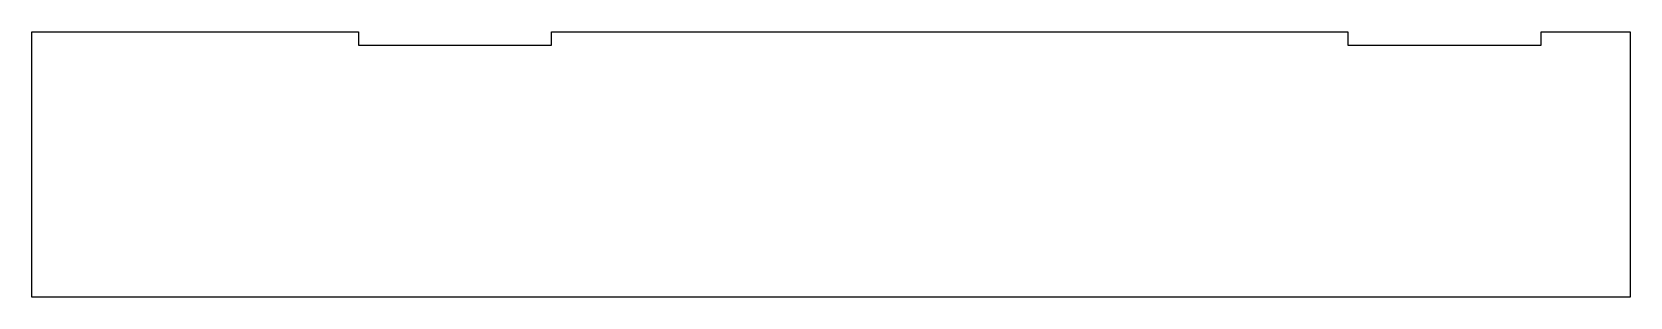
# Model space of a CAD drawing. Header units: metres. Extents: x -18.5 to 13.8, y -1.1 to 46.5.
# Drawn here: x -18.55 to 13.75, y -1.1 to 4.27 of the extents above.
import ezdxf

# ---------------------------------------------------------------- set-up
doc = ezdxf.new("R2010")
doc.units = ezdxf.units.M

msp = doc.modelspace()

# ---------------------------------------------------------------- linework, layer by layer
for p, q in [((-18.55, 3.957), (-18.55, 4.265)), ((-18.55, 4.265), (-16.489, 4.265)), ((-16.489, 4.265), (-11.952, 4.265)), ((-11.952, 4.265), (-11.952, 4)), ((-8.048, 4), (-8.048, 4.265)), ((-8.048, 4.265), (3.067, 4.265)), ((3.067, 4.265), (8.048, 4.265)), ((8.048, 4.265), (8.048, 4)), ((11.952, 4), (11.952, 4.265)), ((11.952, 4.265), (13.11, 4.265)), ((13.11, 4.265), (13.75, 4.265)), ((13.11, 4.265), (13.11, 4.265)), ((13.75, 4.265), (13.75, 3.817)), ((-18.55, 3.947), (-18.55, 3.957)), ((-18.55, 3.94), (-18.55, 3.947)), ((-18.55, 0.014), (-18.55, 3.94)), ((-11.952, 4), (-8.988, 4)), ((-8.988, 4), (-8.048, 4)), ((8.048, 4), (11.012, 4)), ((11.012, 4), (11.952, 4)), ((13.75, 3.817), (13.75, -1.1)), ((-18.55, -0.107), (-18.55, 0.014)), ((-18.55, -0.196), (-18.55, -0.107)), ((-18.55, -0.252), (-18.55, -0.196)), ((-18.55, -0.772), (-18.55, -0.252)), ((-18.55, -0.804), (-18.55, -0.772)), ((-18.55, -0.815), (-18.55, -0.804)), ((-18.55, -1.1), (-18.55, -0.815)), ((-17.196, -1.1), (-18.55, -1.1)), ((-12.309, -1.1), (-17.196, -1.1)), ((-12.078, -1.1), (-12.309, -1.1)), ((-11.772, -1.1), (-12.078, -1.1)), ((-11.408, -1.1), (-11.772, -1.1)), ((-11.013, -1.1), (-11.408, -1.1)), ((-10.624, -1.1), (-11.013, -1.1)), ((-10.279, -1.1), (-10.624, -1.1)), ((-10.011, -1.1), (-10.279, -1.1)), ((-9.843, -1.1), (-10.011, -1.1)), ((-6.541, -1.1), (-9.843, -1.1)), ((-5.675, -1.1), (-6.541, -1.1)), ((9.532, -1.1), (-5.675, -1.1)), ((9.64, -1.1), (9.532, -1.1)), ((9.845, -1.1), (9.64, -1.1)), ((10.132, -1.1), (9.845, -1.1)), ((10.478, -1.1), (10.132, -1.1)), ((10.847, -1.1), (10.478, -1.1)), ((11.205, -1.1), (10.847, -1.1)), ((11.52, -1.1), (11.205, -1.1)), ((11.769, -1.1), (11.52, -1.1)), ((11.94, -1.1), (11.769, -1.1)), ((13.75, -1.1), (11.94, -1.1))]:
    msp.add_line(p, q)

doc.saveas('drawing.dxf')
